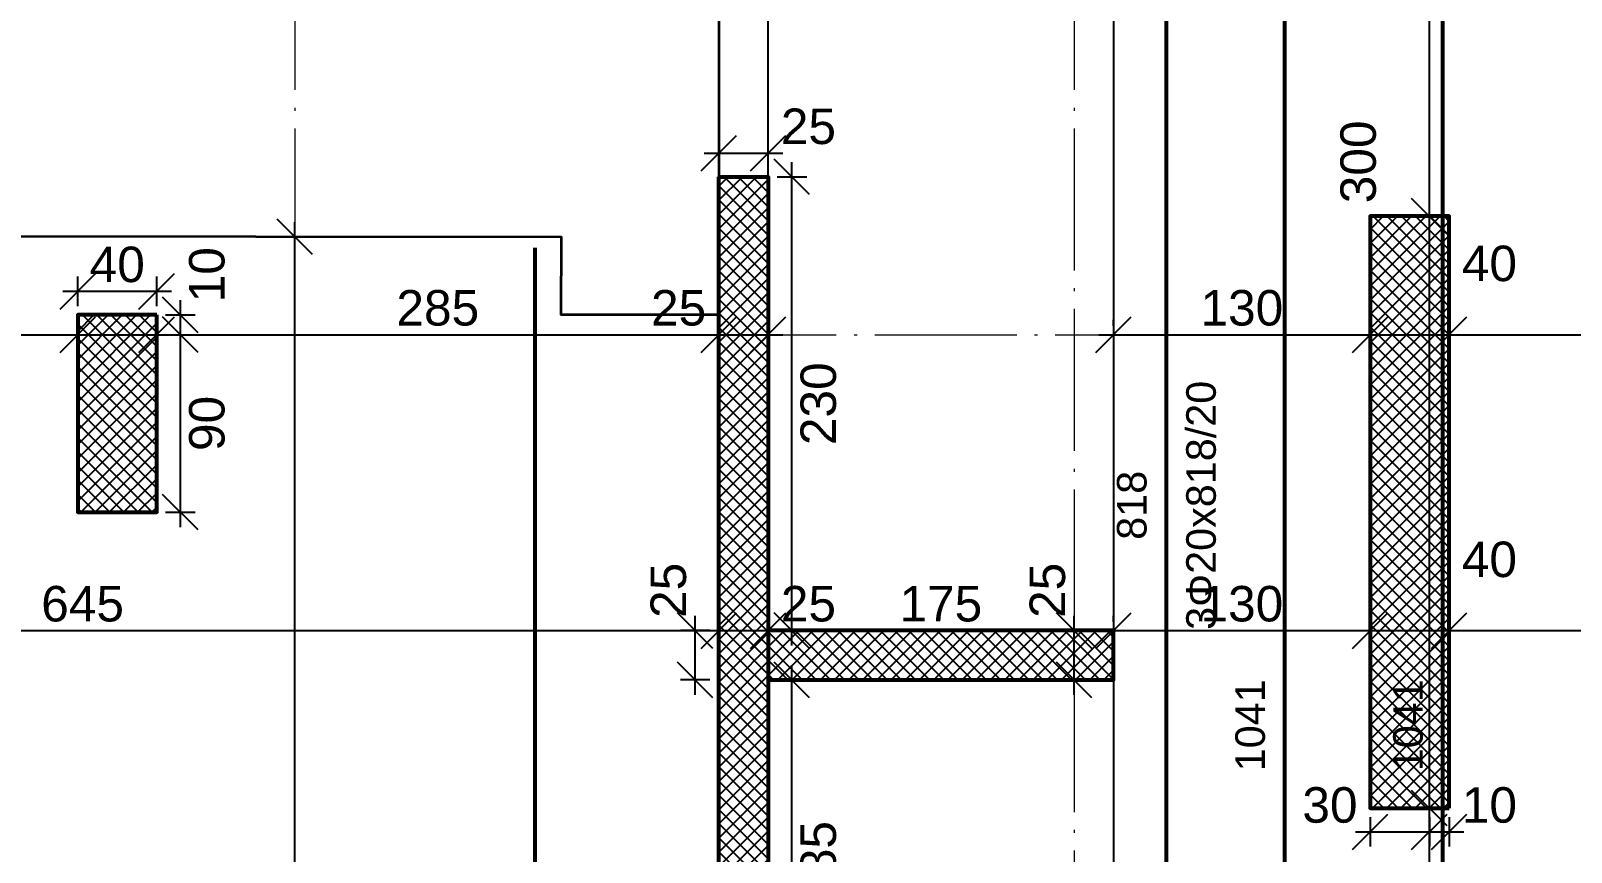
# Model space of a CAD drawing. Header units: millimetres. Extents: x -404 to 6018, y -5139 to 7890.
# Drawn here: x 4116 to 4897, y 1218 to 1634 of the extents above; entities that cross this region are included whole.
import ezdxf
from ezdxf.enums import TextEntityAlignment as Align

# ---------------------------------------------------------------- set-up
doc = ezdxf.new("R2010")
doc.units = ezdxf.units.MM
doc.linetypes.add('ZWCAD_ISO04W100', pattern=[30.5, 24, -3, 0.5, -3])
for name, color, linetype, lineweight in [('AXIS LINES', 255, 'ZWCAD_ISO04W100', 13), ('COLUMN', 140, 'Continuous', 53), ('SLAB', 3, 'Continuous', 35), ('WALL', 10, 'Continuous', 53)]:
    doc.layers.add(name, color=color, linetype=linetype, lineweight=lineweight)
for name, color, linetype in [('FW_COLUMN_HATCH', 8, 'Continuous'), ('FW_DIM', 7, 'Continuous'), ('FW_WALL_HATCH', 8, 'Continuous'), ('OPENING', 7, 'Continuous'), ('REB_BOT_MESH_Y', 5, 'Continuous'), ('REB_BOT_MESH_Y_TEXT', 5, 'Continuous')]:
    doc.layers.add(name, color=color, linetype=linetype)
doc.styles.add('REBAR_TXT', font='arial.ttf')
doc.styles.get("Standard").update_dxf_attribs({"font": 'arial.ttf'})
doc.dimstyles.new('FW_DIM', dxfattribs={"dimtxt": 18, "dimasz": 9, "dimexe": 7.5, "dimexo": 4.5, "dimgap": 4.5, "dimtad": 1, "dimdec": 0, "dimtxsty": 'Standard', "dimtsz": 9, "dimcen": 2.5, "dimdle": 7.5, "dimclrd": 256, "dimclre": 256, "dimclrt": 7, "dimazin": 3, "dimtfac": 1, "dimtmove": 2, "dimatfit": 3})
doc.dimstyles.new('REBAR M-200', dxfattribs={"dimtxt": 15, "dimasz": 15, "dimexe": 25, "dimexo": 12.5, "dimgap": 10, "dimtad": 1, "dimdec": 0, "dimtxsty": 'Standard', "dimblk": 'NONE', "dimcen": 50, "dimse1": 1, "dimse2": 1, "dimclrd": 6, "dimclre": 6, "dimclrt": 7, "dimazin": 3, "dimtfac": 1, "dimtmove": 2, "dimatfit": 3, "dimldrblk": 'NONE', "dimlwd": 53})

# ---------------------------------------------------------------- blocks, each defined once
blk = doc.blocks.new('*D530')
at = {"color": 6, "lineweight": 53}
blk.add_line((4371.74, 761.5), (4371.74, 1524), dxfattribs=at)
at = {"layer": 'Defpoints'}
for p in [(4371.74, 1524), (4371.74, 761.5), (4371.74, 761.5)]:
    blk.add_point(p, dxfattribs=at)
at = {"layer": 'REB_BOT_MESH_Y', "color": 7, "insert": (4354.24, 1142.75), "char_height": 15, "attachment_point": 5, "rotation": 90}
blk.add_mtext('762', dxfattribs=at)
blk = doc.blocks.new('_NONE')
blk = doc.blocks.new('*D541')
at = {"color": 6, "lineweight": 53}
blk.add_line((4831.74, 761.5), (4831.74, 1802.5), dxfattribs=at)
at = {"layer": 'Defpoints'}
for p in [(4831.74, 1802.5), (4831.74, 761.5), (4831.74, 761.5)]:
    blk.add_point(p, dxfattribs=at)
at = {"layer": 'REB_BOT_MESH_Y', "color": 7, "insert": (4814.24, 1282), "char_height": 15, "attachment_point": 5, "rotation": 90}
blk.add_mtext('1041', dxfattribs=at)
blk = doc.blocks.new('*D555')
at = {"color": 6, "lineweight": 53}
blk.add_line((4751.74, 761.5), (4751.74, 1802.5), dxfattribs=at)
at = {"layer": 'Defpoints'}
for p in [(4751.74, 1802.5), (4751.74, 761.5), (4751.74, 761.5)]:
    blk.add_point(p, dxfattribs=at)
at = {"layer": 'REB_BOT_MESH_Y', "color": 7, "insert": (4734.24, 1282), "char_height": 15, "attachment_point": 5, "rotation": 90}
blk.add_mtext('1041', dxfattribs=at)
blk = doc.blocks.new('*D570')
at = {"color": 6, "lineweight": 53}
blk.add_line((4691.74, 984.5), (4691.74, 1802.5), dxfattribs=at)
at = {"layer": 'Defpoints'}
for p in [(4691.74, 1802.5), (4691.74, 984.5), (4691.74, 984.5)]:
    blk.add_point(p, dxfattribs=at)
at = {"layer": 'REB_BOT_MESH_Y', "color": 7, "insert": (4674.24, 1393.5), "char_height": 15, "attachment_point": 5, "rotation": 90}
blk.add_mtext('818', dxfattribs=at)
blk = doc.blocks.new('_Oblique')
at = {"color": 0, "linetype": 'ByBlock', "lineweight": -2}
blk.add_line((-0.5, -0.5), (0.5, 0.5), dxfattribs=at)
blk = doc.blocks.new('*D616')
for p, q in [((4452.89, 1297.5), (4452.89, 1337.5)), ((4460.39, 1330), (4445.39, 1330)), ((4460.39, 1305), (4445.39, 1305))]:
    blk.add_line(p, q)
at = {"layer": 'Defpoints'}
for p in [(4464.89, 1330), (4452.89, 1305), (4464.89, 1305)]:
    blk.add_point(p, dxfattribs=at)
at = {"layer": 'FW_DIM', "xscale": 18, "yscale": 18, "rotation": 90}
for p in [(4452.89, 1330), (4452.89, 1305)]:
    blk.add_blockref('_OBLIQUE', p, dxfattribs=at)
at = {"layer": 'FW_DIM', "color": 7, "insert": (4439.39, 1350.4), "char_height": 18, "attachment_point": 5, "rotation": 90}
blk.add_mtext('25', dxfattribs=at)
blk = doc.blocks.new('*D617')
for p, q in [((4501.89, 1112.5), (4501.89, 1312.5)), ((4494.39, 1305), (4509.39, 1305)), ((4494.39, 1120), (4509.39, 1120))]:
    blk.add_line(p, q)
at = {"layer": 'Defpoints'}
for p in [(4489.89, 1305), (4489.89, 1120), (4501.89, 1120)]:
    blk.add_point(p, dxfattribs=at)
at = {"layer": 'FW_DIM', "xscale": 18, "yscale": 18, "rotation": 90}
for p in [(4501.89, 1305), (4501.89, 1120)]:
    blk.add_blockref('_OBLIQUE', p, dxfattribs=at)
at = {"layer": 'FW_DIM', "color": 7, "insert": (4515.39, 1212.5), "char_height": 18, "attachment_point": 5, "rotation": 90}
blk.add_mtext('185', dxfattribs=at)
blk = doc.blocks.new('*D618')
for p, q in [((4464.89, 1564.5), (4464.89, 1579.5)), ((4489.89, 1564.5), (4489.89, 1579.5)), ((4457.39, 1572), (4497.39, 1572))]:
    blk.add_line(p, q)
at = {"layer": 'Defpoints'}
for p in [(4464.89, 1572), (4464.89, 1560), (4489.89, 1560)]:
    blk.add_point(p, dxfattribs=at)
at = {"layer": 'FW_DIM', "xscale": 18, "yscale": 18}
for p in [(4464.89, 1572), (4489.89, 1572)]:
    blk.add_blockref('_OBLIQUE', p, dxfattribs=at)
at = {"layer": 'FW_DIM', "color": 7, "insert": (4510.29, 1585.5), "char_height": 18, "attachment_point": 5}
blk.add_mtext('25', dxfattribs=at)
blk = doc.blocks.new('*D619')
for p, q in [((4501.89, 1322.5), (4501.89, 1567.5)), ((4494.39, 1560), (4509.39, 1560)), ((4494.39, 1330), (4509.39, 1330))]:
    blk.add_line(p, q)
at = {"layer": 'Defpoints'}
for p in [(4489.89, 1560), (4489.89, 1330), (4501.89, 1330)]:
    blk.add_point(p, dxfattribs=at)
at = {"layer": 'FW_DIM', "xscale": 18, "yscale": 18, "rotation": 90}
for p in [(4501.89, 1560), (4501.89, 1330)]:
    blk.add_blockref('_OBLIQUE', p, dxfattribs=at)
at = {"layer": 'FW_DIM', "color": 7, "insert": (4515.39, 1445), "char_height": 18, "attachment_point": 5, "rotation": 90}
blk.add_mtext('230', dxfattribs=at)
blk = doc.blocks.new('*D636')
for p, q in [((4794.99, 1235.5), (4794.99, 1220.5)), ((4824.99, 1235.5), (4824.99, 1220.5)), ((4787.49, 1228), (4832.49, 1228))]:
    blk.add_line(p, q)
at = {"layer": 'Defpoints'}
for p in [(4794.99, 1240), (4824.99, 1240), (4794.99, 1228)]:
    blk.add_point(p, dxfattribs=at)
at = {"layer": 'FW_DIM', "xscale": 18, "yscale": 18}
for p in [(4794.99, 1228), (4824.99, 1228)]:
    blk.add_blockref('_OBLIQUE', p, dxfattribs=at)
at = {"layer": 'FW_DIM', "color": 7, "insert": (4774.59, 1241.5), "char_height": 18, "attachment_point": 5}
blk.add_mtext('30', dxfattribs=at)
blk = doc.blocks.new('*D637')
for p, q in [((4824.99, 1235.5), (4824.99, 1220.5)), ((4834.99, 1235.5), (4834.99, 1220.5)), ((4817.49, 1228), (4842.49, 1228))]:
    blk.add_line(p, q)
at = {"layer": 'Defpoints'}
for p in [(4824.99, 1240), (4834.99, 1240), (4824.99, 1228)]:
    blk.add_point(p, dxfattribs=at)
at = {"layer": 'FW_DIM', "xscale": 18, "yscale": 18}
for p in [(4824.99, 1228), (4834.99, 1228)]:
    blk.add_blockref('_OBLIQUE', p, dxfattribs=at)
at = {"layer": 'FW_DIM', "color": 7, "insert": (4855.39, 1241.5), "char_height": 18, "attachment_point": 5}
blk.add_mtext('10', dxfattribs=at)
blk = doc.blocks.new('*D677')
for p, q in [((4139.99, 1494.5), (4139.99, 1509.5)), ((4179.99, 1494.5), (4179.99, 1509.5)), ((4132.49, 1502), (4187.49, 1502))]:
    blk.add_line(p, q)
at = {"layer": 'Defpoints'}
for p in [(4139.99, 1502), (4139.99, 1490), (4179.99, 1490)]:
    blk.add_point(p, dxfattribs=at)
at = {"layer": 'FW_DIM', "xscale": 18, "yscale": 18}
for p in [(4139.99, 1502), (4179.99, 1502)]:
    blk.add_blockref('_OBLIQUE', p, dxfattribs=at)
at = {"layer": 'FW_DIM', "color": 7, "insert": (4159.99, 1515.5), "char_height": 18, "attachment_point": 5}
blk.add_mtext('40', dxfattribs=at)
blk = doc.blocks.new('*D678')
for p, q in [((4191.99, 1382.5), (4191.99, 1487.5)), ((4184.49, 1480), (4199.49, 1480)), ((4184.49, 1390), (4199.49, 1390))]:
    blk.add_line(p, q)
at = {"layer": 'Defpoints'}
for p in [(4179.99, 1480), (4179.99, 1390), (4191.99, 1390)]:
    blk.add_point(p, dxfattribs=at)
at = {"layer": 'FW_DIM', "xscale": 18, "yscale": 18, "rotation": 90}
for p in [(4191.99, 1480), (4191.99, 1390)]:
    blk.add_blockref('_OBLIQUE', p, dxfattribs=at)
at = {"layer": 'FW_DIM', "color": 7, "insert": (4205.49, 1435), "char_height": 18, "attachment_point": 5, "rotation": 90}
blk.add_mtext('90', dxfattribs=at)
blk = doc.blocks.new('*D679')
for p, q in [((4191.99, 1472.5), (4191.99, 1497.5)), ((4184.49, 1490), (4199.49, 1490)), ((4184.49, 1480), (4199.49, 1480))]:
    blk.add_line(p, q)
at = {"layer": 'Defpoints'}
for p in [(4179.99, 1490), (4179.99, 1480), (4191.99, 1480)]:
    blk.add_point(p, dxfattribs=at)
at = {"layer": 'FW_DIM', "xscale": 18, "yscale": 18, "rotation": 90}
for p in [(4191.99, 1490), (4191.99, 1480)]:
    blk.add_blockref('_OBLIQUE', p, dxfattribs=at)
at = {"layer": 'FW_DIM', "color": 7, "insert": (4205.49, 1510.4), "char_height": 18, "attachment_point": 5, "rotation": 90}
blk.add_mtext('10', dxfattribs=at)
blk = doc.blocks.new('*D699')
for p, q in [((3819.99, 1334.5), (3819.99, 1337.5)), ((4464.89, 1334.5), (4464.89, 1337.5)), ((3812.49, 1330), (4472.39, 1330))]:
    blk.add_line(p, q)
at = {"layer": 'Defpoints'}
for p in [(3819.99, 1330), (3819.99, 1330), (4464.89, 1330)]:
    blk.add_point(p, dxfattribs=at)
at = {"layer": 'FW_DIM', "xscale": 18, "yscale": 18}
for p in [(3819.99, 1330), (4464.89, 1330)]:
    blk.add_blockref('_OBLIQUE', p, dxfattribs=at)
at = {"layer": 'FW_DIM', "color": 7, "insert": (4142.44, 1343.5), "char_height": 18, "attachment_point": 5}
blk.add_mtext('645', dxfattribs=at)
blk = doc.blocks.new('*D700')
for p, q in [((4464.89, 1334.5), (4464.89, 1337.5)), ((4489.89, 1334.5), (4489.89, 1337.5)), ((4457.39, 1330), (4497.39, 1330))]:
    blk.add_line(p, q)
at = {"layer": 'Defpoints'}
for p in [(4464.89, 1330), (4464.89, 1330), (4489.89, 1330)]:
    blk.add_point(p, dxfattribs=at)
at = {"layer": 'FW_DIM', "xscale": 18, "yscale": 18}
for p in [(4464.89, 1330), (4489.89, 1330)]:
    blk.add_blockref('_OBLIQUE', p, dxfattribs=at)
at = {"layer": 'FW_DIM', "color": 7, "insert": (4510.29, 1343.5), "char_height": 18, "attachment_point": 5}
blk.add_mtext('25', dxfattribs=at)
blk = doc.blocks.new('*D701')
for p, q in [((4489.89, 1334.5), (4489.89, 1337.5)), ((4664.89, 1334.5), (4664.89, 1337.5)), ((4482.39, 1330), (4672.39, 1330))]:
    blk.add_line(p, q)
at = {"layer": 'Defpoints'}
for p in [(4489.89, 1330), (4489.89, 1330), (4664.89, 1330)]:
    blk.add_point(p, dxfattribs=at)
at = {"layer": 'FW_DIM', "xscale": 18, "yscale": 18}
for p in [(4489.89, 1330), (4664.89, 1330)]:
    blk.add_blockref('_OBLIQUE', p, dxfattribs=at)
at = {"layer": 'FW_DIM', "color": 7, "insert": (4577.39, 1343.5), "char_height": 18, "attachment_point": 5}
blk.add_mtext('175', dxfattribs=at)
blk = doc.blocks.new('*D702')
for p, q in [((4664.89, 1334.5), (4664.89, 1337.5)), ((4794.99, 1334.5), (4794.99, 1337.5)), ((4657.39, 1330), (4802.49, 1330))]:
    blk.add_line(p, q)
at = {"layer": 'Defpoints'}
for p in [(4664.89, 1330), (4664.89, 1330), (4794.99, 1330)]:
    blk.add_point(p, dxfattribs=at)
at = {"layer": 'FW_DIM', "xscale": 18, "yscale": 18}
for p in [(4664.89, 1330), (4794.99, 1330)]:
    blk.add_blockref('_OBLIQUE', p, dxfattribs=at)
at = {"layer": 'FW_DIM', "color": 7, "insert": (4729.94, 1343.5), "char_height": 18, "attachment_point": 5}
blk.add_mtext('130', dxfattribs=at)
blk = doc.blocks.new('*D703')
for p, q in [((4794.99, 1334.5), (4794.99, 1337.5)), ((4834.99, 1334.5), (4834.99, 1337.5)), ((4787.49, 1330), (4842.49, 1330))]:
    blk.add_line(p, q)
at = {"layer": 'Defpoints'}
for p in [(4794.99, 1330), (4794.99, 1330), (4834.99, 1330)]:
    blk.add_point(p, dxfattribs=at)
at = {"layer": 'FW_DIM', "xscale": 18, "yscale": 18}
for p in [(4794.99, 1330), (4834.99, 1330)]:
    blk.add_blockref('_OBLIQUE', p, dxfattribs=at)
at = {"layer": 'FW_DIM', "color": 7, "insert": (4855.39, 1366), "char_height": 18, "attachment_point": 5}
blk.add_mtext('40', dxfattribs=at)
blk = doc.blocks.new('*D704')
for p, q in [((4834.99, 1334.5), (4834.99, 1337.5)), ((5249.99, 1334.5), (5249.99, 1337.5)), ((4827.49, 1330), (5257.49, 1330))]:
    blk.add_line(p, q)
at = {"layer": 'Defpoints'}
for p in [(4834.99, 1330), (4834.99, 1330), (5249.99, 1330)]:
    blk.add_point(p, dxfattribs=at)
at = {"layer": 'FW_DIM', "xscale": 18, "yscale": 18}
for p in [(4834.99, 1330), (5249.99, 1330)]:
    blk.add_blockref('_OBLIQUE', p, dxfattribs=at)
at = {"layer": 'FW_DIM', "color": 7, "insert": (5042.49, 1343.5), "char_height": 18, "attachment_point": 5}
blk.add_mtext('415', dxfattribs=at)
blk = doc.blocks.new('*D706')
for p, q in [((3920.09, 1484.5), (3920.09, 1487.5)), ((4139.99, 1484.5), (4139.99, 1487.5)), ((3912.59, 1480), (4147.49, 1480))]:
    blk.add_line(p, q)
at = {"layer": 'Defpoints'}
for p in [(3920.09, 1480), (3920.09, 1480), (4139.99, 1480)]:
    blk.add_point(p, dxfattribs=at)
at = {"layer": 'FW_DIM', "xscale": 18, "yscale": 18}
for p in [(3920.09, 1480), (4139.99, 1480)]:
    blk.add_blockref('_OBLIQUE', p, dxfattribs=at)
at = {"layer": 'FW_DIM', "color": 7, "insert": (4030.04, 1493.5), "char_height": 18, "attachment_point": 5}
blk.add_mtext('220', dxfattribs=at)
blk = doc.blocks.new('*D707')
for p, q in [((4139.99, 1484.5), (4139.99, 1487.5)), ((4179.99, 1484.5), (4179.99, 1487.5)), ((4132.49, 1480), (4187.49, 1480))]:
    blk.add_line(p, q)
at = {"layer": 'Defpoints'}
for p in [(4139.99, 1480), (4139.99, 1480), (4179.99, 1480)]:
    blk.add_point(p, dxfattribs=at)
at = {"layer": 'FW_DIM', "xscale": 18, "yscale": 18}
for p in [(4139.99, 1480), (4179.99, 1480)]:
    blk.add_blockref('_OBLIQUE', p, dxfattribs=at)
blk = doc.blocks.new('*D708')
for p, q in [((4179.99, 1484.5), (4179.99, 1487.5)), ((4464.89, 1484.5), (4464.89, 1487.5)), ((4172.49, 1480), (4472.39, 1480))]:
    blk.add_line(p, q)
at = {"layer": 'Defpoints'}
for p in [(4179.99, 1480), (4179.99, 1480), (4464.89, 1480)]:
    blk.add_point(p, dxfattribs=at)
at = {"layer": 'FW_DIM', "xscale": 18, "yscale": 18}
for p in [(4179.99, 1480), (4464.89, 1480)]:
    blk.add_blockref('_OBLIQUE', p, dxfattribs=at)
at = {"layer": 'FW_DIM', "color": 7, "insert": (4322.44, 1493.5), "char_height": 18, "attachment_point": 5}
blk.add_mtext('285', dxfattribs=at)
blk = doc.blocks.new('*D709')
for p, q in [((4464.89, 1484.5), (4464.89, 1487.5)), ((4489.89, 1484.5), (4489.89, 1487.5)), ((4457.39, 1480), (4497.39, 1480))]:
    blk.add_line(p, q)
at = {"layer": 'Defpoints'}
for p in [(4464.89, 1480), (4464.89, 1480), (4489.89, 1480)]:
    blk.add_point(p, dxfattribs=at)
at = {"layer": 'FW_DIM', "xscale": 18, "yscale": 18}
for p in [(4464.89, 1480), (4489.89, 1480)]:
    blk.add_blockref('_OBLIQUE', p, dxfattribs=at)
at = {"layer": 'FW_DIM', "color": 7, "insert": (4444.49, 1493.5), "char_height": 18, "attachment_point": 5}
blk.add_mtext('25', dxfattribs=at)
blk = doc.blocks.new('*D710')
for p, q in [((4664.89, 1484.5), (4664.89, 1487.5)), ((4794.99, 1484.5), (4794.99, 1487.5)), ((4657.39, 1480), (4802.49, 1480))]:
    blk.add_line(p, q)
at = {"layer": 'Defpoints'}
for p in [(4664.89, 1480), (4664.89, 1480), (4794.99, 1480)]:
    blk.add_point(p, dxfattribs=at)
at = {"layer": 'FW_DIM', "xscale": 18, "yscale": 18}
for p in [(4664.89, 1480), (4794.99, 1480)]:
    blk.add_blockref('_OBLIQUE', p, dxfattribs=at)
at = {"layer": 'FW_DIM', "color": 7, "insert": (4729.94, 1493.5), "char_height": 18, "attachment_point": 5}
blk.add_mtext('130', dxfattribs=at)
blk = doc.blocks.new('*D711')
for p, q in [((4794.99, 1484.5), (4794.99, 1487.5)), ((4834.99, 1484.5), (4834.99, 1487.5)), ((4787.49, 1480), (4842.49, 1480))]:
    blk.add_line(p, q)
at = {"layer": 'Defpoints'}
for p in [(4794.99, 1480), (4794.99, 1480), (4834.99, 1480)]:
    blk.add_point(p, dxfattribs=at)
at = {"layer": 'FW_DIM', "xscale": 18, "yscale": 18}
for p in [(4794.99, 1480), (4834.99, 1480)]:
    blk.add_blockref('_OBLIQUE', p, dxfattribs=at)
at = {"layer": 'FW_DIM', "color": 7, "insert": (4855.39, 1516), "char_height": 18, "attachment_point": 5}
blk.add_mtext('40', dxfattribs=at)
blk = doc.blocks.new('*D712')
for p, q in [((4834.99, 1484.5), (4834.99, 1487.5)), ((5599.97, 1484.5), (5599.97, 1487.5)), ((4827.49, 1480), (5607.47, 1480))]:
    blk.add_line(p, q)
at = {"layer": 'Defpoints'}
for p in [(4834.99, 1480), (4834.99, 1480), (5599.97, 1480)]:
    blk.add_point(p, dxfattribs=at)
at = {"layer": 'FW_DIM', "xscale": 18, "yscale": 18}
for p in [(4834.99, 1480), (5599.97, 1480)]:
    blk.add_blockref('_OBLIQUE', p, dxfattribs=at)
at = {"layer": 'FW_DIM', "color": 7, "insert": (5217.48, 1493.5), "char_height": 18, "attachment_point": 5}
blk.add_mtext('765', dxfattribs=at)
blk = doc.blocks.new('*D742')
for p, q in [((4249.99, 47.5), (4249.99, 1537.06)), ((4245.49, 1529.56), (4242.49, 1529.56)), ((4245.49, 55), (4242.49, 55))]:
    blk.add_line(p, q)
at = {"layer": 'Defpoints'}
for p in [(4249.99, 1529.56), (4249.99, 55), (4249.99, 55)]:
    blk.add_point(p, dxfattribs=at)
at = {"layer": 'FW_DIM', "xscale": 18, "yscale": 18, "rotation": 90}
for p in [(4249.99, 1529.56), (4249.99, 55)]:
    blk.add_blockref('_OBLIQUE', p, dxfattribs=at)
at = {"layer": 'FW_DIM', "color": 7, "insert": (4236.49, 792.28), "char_height": 18, "attachment_point": 5, "rotation": 90}
blk.add_mtext('1475', dxfattribs=at)
blk = doc.blocks.new('*D753')
for p, q in [((4644.99, 1297.5), (4644.99, 1337.5)), ((4640.49, 1330), (4637.49, 1330)), ((4640.49, 1305), (4637.49, 1305))]:
    blk.add_line(p, q)
at = {"layer": 'Defpoints'}
for p in [(4644.99, 1330), (4644.99, 1305), (4644.99, 1305)]:
    blk.add_point(p, dxfattribs=at)
at = {"layer": 'FW_DIM', "xscale": 18, "yscale": 18, "rotation": 90}
for p in [(4644.99, 1330), (4644.99, 1305)]:
    blk.add_blockref('_OBLIQUE', p, dxfattribs=at)
at = {"layer": 'FW_DIM', "color": 7, "insert": (4631.49, 1350.4), "char_height": 18, "attachment_point": 5, "rotation": 90}
blk.add_mtext('25', dxfattribs=at)
blk = doc.blocks.new('*D758')
for p, q in [((4824.99, 672.5), (4824.99, 1247.5)), ((4820.49, 1240), (4817.49, 1240)), ((4820.49, 680), (4817.49, 680))]:
    blk.add_line(p, q)
at = {"layer": 'Defpoints'}
for p in [(4824.99, 1240), (4824.99, 680), (4824.99, 680)]:
    blk.add_point(p, dxfattribs=at)
at = {"layer": 'FW_DIM', "xscale": 18, "yscale": 18, "rotation": 90}
for p in [(4824.99, 1240), (4824.99, 680)]:
    blk.add_blockref('_OBLIQUE', p, dxfattribs=at)
at = {"layer": 'FW_DIM', "color": 7, "insert": (4811.49, 960), "char_height": 18, "attachment_point": 5, "rotation": 90}
blk.add_mtext('560', dxfattribs=at)
blk = doc.blocks.new('*D759')
for p, q in [((4824.99, 1232.5), (4824.99, 1547.5)), ((4820.49, 1540), (4817.49, 1540)), ((4820.49, 1240), (4817.49, 1240))]:
    blk.add_line(p, q)
at = {"layer": 'Defpoints'}
for p in [(4824.99, 1540), (4824.99, 1240), (4824.99, 1240)]:
    blk.add_point(p, dxfattribs=at)
at = {"layer": 'FW_DIM', "xscale": 18, "yscale": 18, "rotation": 90}
for p in [(4824.99, 1540), (4824.99, 1240)]:
    blk.add_blockref('_OBLIQUE', p, dxfattribs=at)
at = {"layer": 'FW_DIM', "color": 7, "insert": (4788.99, 1567.6), "char_height": 18, "attachment_point": 5, "rotation": 90}
blk.add_mtext('300', dxfattribs=at)
blk = doc.blocks.new('*D760')
for p, q in [((4824.99, 1532.5), (4824.99, 1927.5)), ((4820.49, 1920), (4817.49, 1920)), ((4820.49, 1540), (4817.49, 1540))]:
    blk.add_line(p, q)
at = {"layer": 'Defpoints'}
for p in [(4824.99, 1920), (4824.99, 1540), (4824.99, 1540)]:
    blk.add_point(p, dxfattribs=at)
at = {"layer": 'FW_DIM', "xscale": 18, "yscale": 18, "rotation": 90}
for p in [(4824.99, 1920), (4824.99, 1540)]:
    blk.add_blockref('_OBLIQUE', p, dxfattribs=at)
at = {"layer": 'FW_DIM', "color": 7, "insert": (4811.49, 1730), "char_height": 18, "attachment_point": 5, "rotation": 90}
blk.add_mtext('380', dxfattribs=at)

msp = doc.modelspace()

# ---------------------------------------------------------------- hatches: boundary and pattern name
at = {"layer": 'FW_COLUMN_HATCH'}
h = msp.add_hatch(dxfattribs=at)
h.set_pattern_fill('ANSI37', scale=1.6)
h.paths.add_polyline_path([(4179.99, 1490), (4179.99, 1390), (4139.99, 1390), (4139.99, 1490), (4179.99, 1490)])
at = {"layer": 'FW_WALL_HATCH'}
h = msp.add_hatch(dxfattribs=at)
h.set_pattern_fill('ANSI37', scale=1.6)
h.paths.add_polyline_path([(4664.89, 1095), (4489.89, 1095), (4464.89, 1095), (4464.89, 1560), (4489.89, 1560), (4489.89, 1330), (4664.89, 1330), (4664.89, 1305), (4489.89, 1305), (4489.89, 1120), (4664.89, 1120), (4664.89, 1095)])
h = msp.add_hatch(dxfattribs=at)
h.set_pattern_fill('ANSI37', scale=1.6)
h.paths.add_polyline_path([(4834.99, 1240), (4794.99, 1240), (4794.99, 1540), (4834.99, 1540), (4834.99, 1240)])

# ---------------------------------------------------------------- linework, layer by layer
at = {"layer": 'AXIS LINES', "color": 0, "ltscale": 3}
for points in [[(4249.99, 3140.04), (4249.99, -400.07)], [(4644.99, 3140.04), (4644.99, -400.07)], [(4824.99, 3140.04), (4824.99, -400.07)], [(3537.41, 1480), (5952.4, 1480)], [(3482.41, 1330), (5897.4, 1330)]]:
    msp.add_lwpolyline(points, dxfattribs=at)
at = {"layer": 'COLUMN', "ltscale": 0.08}
msp.add_lwpolyline([(4179.99, 1490), (4139.99, 1490), (4139.99, 1390), (4179.99, 1390)], close=True, dxfattribs=at)
at = {"layer": 'OPENING'}
for points in [[(4664.89, 1330), (4489.89, 1330), (4489.89, 1950), (4664.89, 1950)], [(4664.89, 1120), (4489.89, 1120), (4489.89, 1305), (4664.89, 1305)]]:
    msp.add_lwpolyline(points, close=True, dxfattribs=at)
at = {"layer": 'SLAB', "ltscale": 0.08}
msp.add_lwpolyline([(4464.89, 1950), (4464.89, 1490), (4385.03, 1490), (4385.09, 1529.38), (3920.09, 1530), (3920.09, 1410), (3819.99, 1410), (3819.99, 680), (3819.99, 630), (3879.99, 630), (3879.99, -200), (4580.09, -200), (4580.09, 0), (4729.99, 0), (4729.99, -199.9), (5429.99, -199.9)], dxfattribs=at)
at = {"layer": 'WALL', "ltscale": 0.08}
for points in [[(4464.89, 1560), (4489.89, 1560), (4489.89, 1095), (4464.89, 1095)], [(4664.89, 1330), (4489.89, 1330), (4489.89, 1305), (4664.89, 1305)]]:
    msp.add_lwpolyline(points, close=True, dxfattribs=at)
msp.add_lwpolyline([(4834.99, 1240), (4834.99, 1540), (4794.99, 1540), (4794.99, 1240), (4834.99, 1240)], dxfattribs=at)

# ---------------------------------------------------------------- texts
at = {"layer": 'REB_BOT_MESH_Y_TEXT', "color": 7, "style": 'REBAR_TXT'}
msp.add_text('3Φ20x818/20', height=15, rotation=90, dxfattribs=at).set_placement((4701.74, 1393.5), align=Align.TOP_CENTER)

# ---------------------------------------------------------------- dimensions: what is measured, and where the dimension line sits
at = {"layer": 'FW_DIM'}
for base, p1, p2, text, picture, middle in [((4824.99, 1540), (4824.99, 1540), (4824.99, 1920), '380', '*D760', (4811.49, 1730)), ((4824.99, 1240), (4824.99, 1240), (4824.99, 1540), '300', '*D759', (4788.99, 1567.6)), ((4501.89, 1330), (4489.89, 1330), (4489.89, 1560), '230', '*D619', (4515.39, 1445)), ((4249.99, 55), (4249.99, 55), (4249.99, 1529.56), '1475', '*D742', (4236.49, 792.28)), ((4191.99, 1480), (4179.99, 1480), (4179.99, 1490), '10', '*D679', (4205.49, 1510.4)), ((4191.99, 1390), (4179.99, 1390), (4179.99, 1480), '90', '*D678', (4205.49, 1435)), ((4452.89, 1305), (4464.89, 1305), (4464.89, 1330), '25', '*D616', (4439.39, 1350.4)), ((4644.99, 1305), (4644.99, 1305), (4644.99, 1330), '25', '*D753', (4631.49, 1350.4)), ((4501.89, 1120), (4489.89, 1120), (4489.89, 1305), '185', '*D617', (4515.39, 1212.5)), ((4824.99, 680), (4824.99, 680), (4824.99, 1240), '560', '*D758', (4811.49, 960))]:
    dim = msp.add_linear_dim(base=base, p1=p1, p2=p2, angle=90, text=text, dimstyle='FW_DIM', override={"dimtmove": 2}, dxfattribs=at)
    dim.commit()
    dim.dimension.update_dxf_attribs({"geometry": picture, "text_midpoint": middle, "dimtype": 160})
for base, p1, p2, text, picture, middle in [((4464.89, 1572), (4464.89, 1560), (4489.89, 1560), '25', '*D618', (4510.29, 1585.5)), ((4139.99, 1502), (4139.99, 1490), (4179.99, 1490), '40', '*D677', (4159.99, 1515.5)), ((4794.99, 1480), (4794.99, 1480), (4834.99, 1480), '40', '*D711', (4855.39, 1516)), ((3920.09, 1480), (3920.09, 1480), (4139.99, 1480), '220', '*D706', (4030.04, 1493.5)), ((4179.99, 1480), (4179.99, 1480), (4464.89, 1480), '285', '*D708', (4322.44, 1493.5)), ((4464.89, 1480), (4464.89, 1480), (4489.89, 1480), '25', '*D709', (4444.49, 1493.5)), ((4664.89, 1480), (4664.89, 1480), (4794.99, 1480), '130', '*D710', (4729.94, 1493.5)), ((4834.99, 1480), (4834.99, 1480), (5599.97, 1480), '765', '*D712', (5217.48, 1493.5)), ((4139.99, 1480), (4139.99, 1480), (4179.99, 1480), ' ', '*D707', (4159.99, 1480)), ((4794.99, 1330), (4794.99, 1330), (4834.99, 1330), '40', '*D703', (4855.39, 1366)), ((3819.99, 1330), (3819.99, 1330), (4464.89, 1330), '645', '*D699', (4142.44, 1343.5)), ((4464.89, 1330), (4464.89, 1330), (4489.89, 1330), '25', '*D700', (4510.29, 1343.5)), ((4489.89, 1330), (4489.89, 1330), (4664.89, 1330), '175', '*D701', (4577.39, 1343.5)), ((4664.89, 1330), (4664.89, 1330), (4794.99, 1330), '130', '*D702', (4729.94, 1343.5)), ((4834.99, 1330), (4834.99, 1330), (5249.99, 1330), '415', '*D704', (5042.49, 1343.5)), ((4794.99, 1228), (4794.99, 1240), (4824.99, 1240), '30', '*D636', (4774.59, 1241.5)), ((4824.99, 1228), (4824.99, 1240), (4834.99, 1240), '10', '*D637', (4855.39, 1241.5))]:
    dim = msp.add_linear_dim(base=base, p1=p1, p2=p2, text=text, dimstyle='FW_DIM', override={"dimtmove": 2}, dxfattribs=at)
    dim.commit()
    dim.dimension.update_dxf_attribs({"geometry": picture, "text_midpoint": middle, "dimtype": 160})
at = {"layer": 'REB_BOT_MESH_Y'}
for base, p1, p2, picture, middle in [((4691.74, 984.5), (4691.74, 984.5), (4691.74, 1802.5), '*D570', (4674.24, 1393.5)), ((4751.74, 761.5), (4751.74, 761.5), (4751.74, 1802.5), '*D555', (4734.24, 1282)), ((4831.74, 761.5), (4831.74, 761.5), (4831.74, 1802.5), '*D541', (4814.24, 1282)), ((4371.73693601, 761.5), (4371.73693601, 761.5), (4371.73693601, 1524), '*D530', (4354.23693601, 1142.75))]:
    dim = msp.add_linear_dim(base=base, p1=p1, p2=p2, angle=90, dimstyle='REBAR M-200', dxfattribs=at)
    dim.commit()
    dim.dimension.update_dxf_attribs({"geometry": picture, "text_midpoint": middle})

doc.saveas('drawing.dxf')
